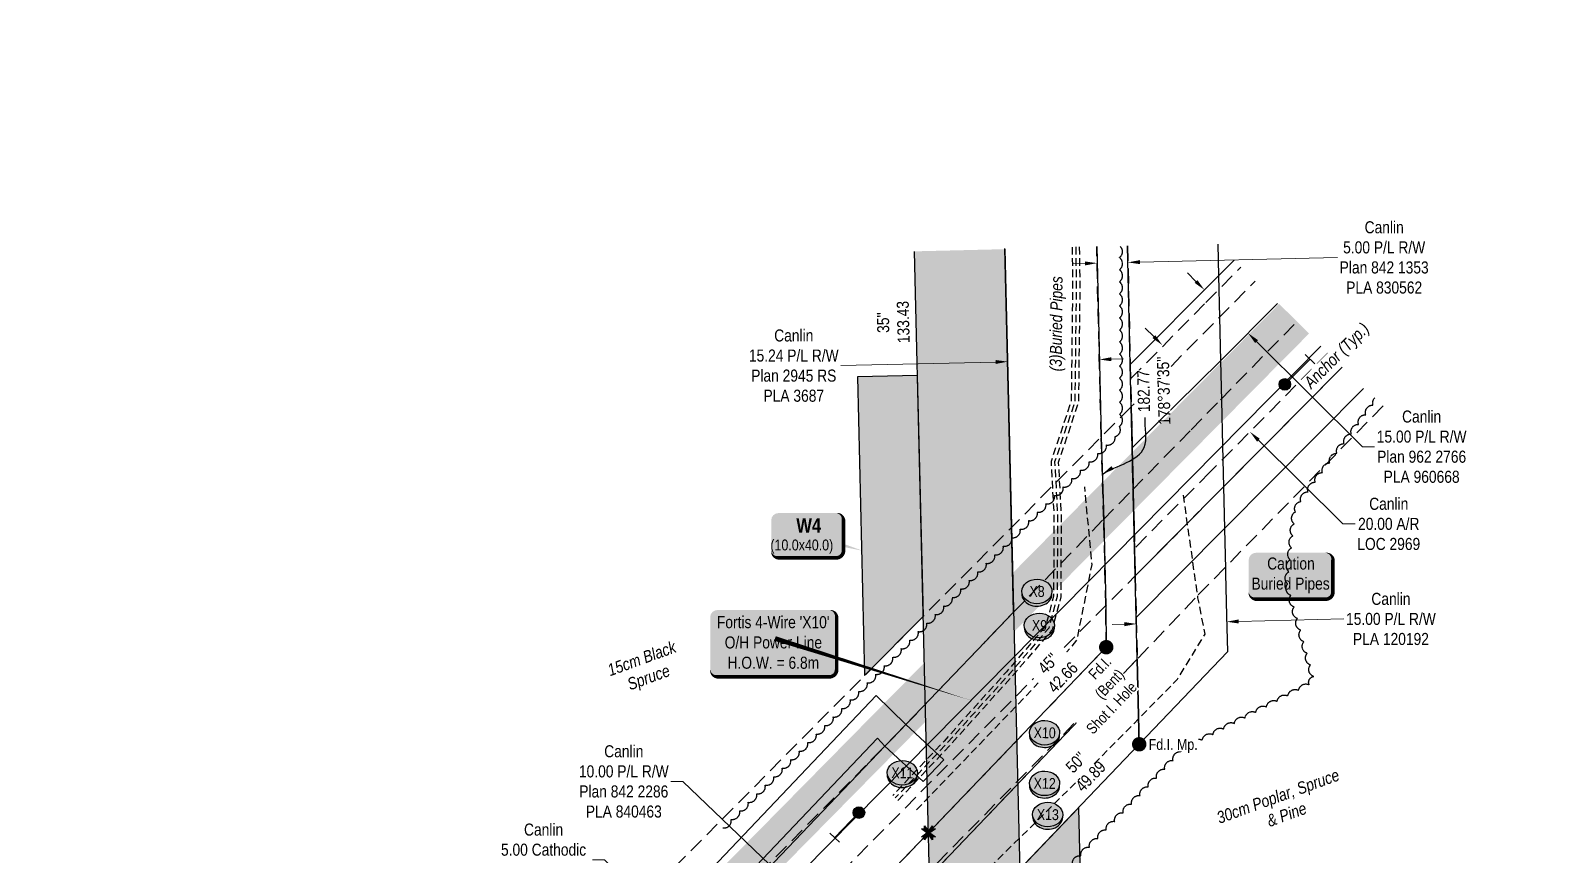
# Model space of a CAD drawing. Extents: x 616011 to 624727, y 5824635 to 5831187.
# Drawn here: x 616796 to 618067, y 5829851 to 5830534 of the extents above; entities that cross this region are included whole.
import ezdxf
from ezdxf.enums import TextEntityAlignment as Align

# ---------------------------------------------------------------- set-up
doc = ezdxf.new("R2010")
doc.units = 0
doc.header["$LTSCALE"] = 5
doc.header["$PDSIZE"] = 0.5
for name, pattern in [('0', [1, 1, 0]), ('foc-ACCESSROAD', [3.75, 2.5, -1.25]), ('foc-FLOWLINE', [3.75, 2.5, -1.25]), ('POWERLINE5', [7.8, 2.4, -0.6, 0.6, -0.6, 0.6, -0.6, 2.4]), ('UG_PIPE', [1.875, 1.25, -0.625])]:
    doc.linetypes.add(name, pattern=pattern)
doc.layers.get('Defpoints').update_dxf_attribs({"color": 9})
for name, color, linetype in [('AS-PIPE-UG', 44, 'UG_PIPE'), ('AS-POWER', 104, 'foc-POWER'), ('AS-POWER-EXISTING', 72, 'POWERLINE5'), ('AS-POWER-T', 104, 'Continuous'), ('AS-ROADS', 254, 'Continuous'), ('AS-SYMBOL', 7, 'Continuous'), ('C-AR', 13, 'foc-ACCESSROAD'), ('C-FLOWLINE', 13, 'foc-FLOWLINE'), ('C-RW', 13, 'Continuous'), ('DETAIL-T', 7, 'Continuous'), ('F-EZE', 190, 'foc-FLOWLINE'), ('L-BD', 7, 'Continuous'), ('L-MON', 1, 'Continuous'), ('P-CROSSINGS', 250, 'Continuous'), ('P-PROPOSED', 10, 'Continuous'), ('P-PROPOSED-H', 21, 'Continuous'), ('P-TEMP-BLOCKS', 250, 'Continuous'), ('P-TEMP-H', 41, 'Continuous'), ('P-TEMP_WORKSPACE', 46, 'Continuous'), ('T-BUSH', 110, '0'), ('T-BUSH-T', 110, 'Continuous')]:
    doc.layers.add(name, color=color, linetype=linetype)
doc.layers.add('C-AR-T', color=13, linetype='Continuous', lineweight=9)
doc.layers.add('C-RW-T', color=13, linetype='Continuous', lineweight=9)
doc.styles.add('100L', font='ARIALN.TTF', dxfattribs={"height": 11})
doc.styles.add('80', font='ARIALN.TTF', dxfattribs={"height": 10})
doc.styles.add('80CG', font='ARIALN.TTF', dxfattribs={"height": 10})
doc.styles.add('80L', font='ARIALN.TTF', dxfattribs={"height": 10})
doc.styles.add('80LS', font='ARIALNI.TTF', dxfattribs={"height": 10})
doc.styles.add('BOLD', font='ARIALNB.TTF')
doc.styles.add('Crossing', font='ARIALN.TTF', dxfattribs={"height": 10})
doc.styles.add('foc-LtypeFont', font='ARIALN.TTF', dxfattribs={"height": 7.35})
doc.linetypes.add('foc-POWER', pattern='A,6,-1,["P",foc-LtypeFont,S=0.2,R=0,X=-0.625,Y=-0.75],-1.24,4', length=12.24)
doc.dimstyles.new('Compass 5 000', dxfattribs={"dimscale": 5, "dimtxt": 9, "dimasz": 2, "dimexe": 0.2, "dimexo": 0.0625, "dimgap": 0.5, "dimtad": 0, "dimtih": 1, "dimtoh": 1, "dimzin": 0, "dimdsep": 46, "dimtxsty": '80CG', "dimcen": 0.1, "dimse1": 1, "dimse2": 1, "dimclrd": 256, "dimclrt": 256, "dimaunit": 1, "dimadec": 4, "dimazin": 0, "dimtfac": 0.06, "dimtofl": 0, "dimtmove": 0, "dimatfit": 1, "dimfxl": 0.2, "dimtolj": 1, "dimtzin": 0, "dimlwd": -1, "dimarcsym": 0})

# ---------------------------------------------------------------- blocks, each defined once
blk = doc.blocks.new('*U81')
h = blk.add_hatch(color=50)
edge = h.paths.add_edge_path()
edge.add_line((-29, -20), (29, -20))
edge.add_arc((29, -14), 6, 270, 360)
edge.add_line((35, -14), (35, 12.5))
edge.add_arc((29, 12.5), 6, 0, 90)
edge.add_line((29, 18.5), (-29, 18.5))
edge.add_arc((-29, 12.5), 6, 90, 180)
edge.add_line((-35, 12.5), (-35, -14))
edge.add_arc((-29, -14), 6, 180, 270)
at = {"color": 240, "flags": 128}
blk.add_lwpolyline([(-29, -20, 3, 3, 0), (29, -20, 3, 3, 0.414214), (35, -14, 3, 3, 0), (35, 12.5, 3, 0, 0.414214), (29, 18.5, 0, 0, 0), (-29, 18.5, 0, 0, 0.414214), (-35, 12.5, 0, 0, 0), (-35, -14, 0, 3, 0.414214)], format="xyseb", close=True, dxfattribs=at)
at = {"color": 240, "style": '80'}
blk.add_attdef('ENTER_TEXT_001', (-26.8, -4.9), '', height=10, dxfattribs=at)
blk = doc.blocks.new('*U85')
h = blk.add_hatch(color=191)
edge = h.paths.add_edge_path()
edge.add_line((-24, -18.7), (24, -18.7))
edge.add_arc((24, -12.7), 6, 270, 360)
edge.add_line((30, -12.7), (30, 12.5))
edge.add_arc((24, 12.5), 6, 0, 90)
edge.add_line((24, 18.5), (-24, 18.5))
edge.add_arc((-24, 12.5), 6, 90, 180)
edge.add_line((-30, 12.5), (-30, -12.7))
edge.add_arc((-24, -12.7), 6, 180, 270)
at = {"color": 250, "flags": 128}
blk.add_lwpolyline([(-24, -18.7, 3, 3, 0), (24, -18.7, 3, 3, 0.414214), (30, -12.7, 3, 3, 0), (30, 12.5, 3, 0, 0.414214), (24, 18.5, 0, 0, 0), (-24, 18.5, 0, 0, 0.414214), (-30, 12.5, 0, 0, 0), (-30, -12.7, 0, 3, 0.414214)], format="xyseb", close=True, dxfattribs=at)
at = {"flags": 128}
blk.add_lwpolyline([(45.5, -12.7, 0, 7.5, 0), (0, 0, 0, 0, 0)], format="xyseb", dxfattribs=at)
at = {"color": 250}
for tag, p, height, style in [('TEMP_AREA_W1_001', (-9.2, 2.2), 12, 'BOLD'), ('ENTER_TEXT_001', (-30.7, -12.5), 9, '80')]:
    blk.add_attdef(tag, p, '', height=height, dxfattribs=dict(at, style=style))
blk = doc.blocks.new('*D170')
at = {"layer": 'C-AR-T', "transparency": 16777216}
for p, q in [((617728.8, 5830280.4), (617721.7, 5830287.4)), ((617815.7, 5830194.4), (617885.8, 5830124.9)), ((617885.8, 5830124.9), (617895.8, 5830124.9))]:
    blk.add_line(p, q, dxfattribs=at)
for points in [[(617730, 5830281.6), (617727.7, 5830279.2), (617735.9, 5830273.3)], [(617816.8, 5830195.6), (617814.5, 5830193.2), (617808.6, 5830201.4)]]:
    blk.add_solid(points, dxfattribs=at)
at = {"layer": 'Defpoints', "color": 0, "transparency": 16777216}
for p in [(617994.5, 5830534.4), (618067.1, 5830462.5), (617808.6, 5830201.4)]:
    blk.add_point(p, dxfattribs=at)
at = {"layer": 'C-AR-T', "transparency": 16777216, "insert": (617923.8, 5830124.9), "char_height": 10, "attachment_point": 5, "style": '80CG'}
blk.add_mtext('\\A1;Canlin\\P20.00 A/R\\PLOC 2969', dxfattribs=at)
blk = doc.blocks.new('*D233')
at = {"layer": 'C-RW-T', "transparency": 16777216}
for p, q in [((617337.8, 5829911.1), (617327.8, 5829911.1)), ((617476.9, 5829778.2), (617337.8, 5829911.1)), ((617527.6, 5829729.9), (617534.8, 5829723))]:
    blk.add_line(p, q, dxfattribs=at)
for points in [[(617478.1, 5829779.4), (617475.8, 5829777), (617484.2, 5829771.3)], [(617528.7, 5829731.1), (617526.4, 5829728.7), (617520.3, 5829736.8)]]:
    blk.add_solid(points, dxfattribs=at)
at = {"layer": 'Defpoints', "color": 0, "transparency": 16777216}
for p in [(617520.3, 5829736.8), (617400.1, 5829683.4), (617436.3, 5829648.8)]:
    blk.add_point(p, dxfattribs=at)
at = {"layer": 'C-RW-T', "transparency": 16777216, "insert": (617288.8, 5829911.1), "char_height": 10, "attachment_point": 5, "style": '80CG'}
blk.add_mtext('\\A1;Canlin\\P10.00 P/L R/W\\PPlan 842 2286\\PPLA 840463', dxfattribs=at)
blk = doc.blocks.new('*D235')
at = {"layer": 'C-RW-T', "transparency": 16777216}
for p, q in [((617272.7, 5829846.1), (617262.7, 5829846.1)), ((617316, 5829804.9), (617272.7, 5829846.1)), ((617348.7, 5829773.9), (617355.9, 5829767.1))]:
    blk.add_line(p, q, dxfattribs=at)
for points in [[(617317.2, 5829806.2), (617314.9, 5829803.7), (617323.3, 5829798.1)], [(617349.8, 5829775.2), (617347.5, 5829772.7), (617341.4, 5829780.8)]]:
    blk.add_solid(points, dxfattribs=at)
at = {"layer": 'Defpoints', "color": 0, "transparency": 16777216}
for p in [(617330.7, 5829805.9), (617341.4, 5829780.8), (617348.9, 5829788.7)]:
    blk.add_point(p, dxfattribs=at)
at = {"layer": 'C-RW-T', "transparency": 16777216, "insert": (617222.2, 5829846.1), "char_height": 10, "attachment_point": 5, "style": '80CG'}
blk.add_mtext('\\A1;Canlin\\P5.00 Cathodic \\PProtection R/W\\PPLA 941521', dxfattribs=at)
blk = doc.blocks.new('*D242')
at = {"layer": 'C-RW-T', "transparency": 16777216}
for p, q in [((617671.7, 5830341.1), (617661.7, 5830340.9)), ((617717.3, 5830342.2), (617881.3, 5830346.1))]:
    blk.add_line(p, q, dxfattribs=at)
for points in [[(617671.6, 5830342.8), (617671.7, 5830339.5), (617681.7, 5830341.4)], [(617717.2, 5830343.9), (617717.3, 5830340.6), (617707.3, 5830342)]]:
    blk.add_solid(points, dxfattribs=at)
at = {"layer": 'Defpoints', "color": 0, "transparency": 16777216}
for p in [(617681.6, 5830342), (617707.2, 5830342.6), (617707.3, 5830342)]:
    blk.add_point(p, dxfattribs=at)
at = {"layer": 'C-RW-T', "transparency": 16777216, "insert": (617920, 5830346.1), "char_height": 10, "attachment_point": 5, "style": '80CG'}
blk.add_mtext('\\A1;Canlin\\P5.00 P/L R/W\\PPlan 842 1353\\PPLA 830562', dxfattribs=at)
blk = doc.blocks.new('*D243')
at = {"layer": 'C-RW-T', "transparency": 16777216}
for p, q in [((617799.2, 5830044), (617886.5, 5830046)), ((617704.3, 5830041.7), (617694.3, 5830041.5))]:
    blk.add_line(p, q, dxfattribs=at)
for points in [[(617799.2, 5830045.6), (617799.3, 5830042.3), (617789.2, 5830043.7)], [(617704.3, 5830043.4), (617704.3, 5830040), (617714.3, 5830041.9)]]:
    blk.add_solid(points, dxfattribs=at)
at = {"layer": 'Defpoints', "color": 0, "transparency": 16777216}
for p in [(617789.2, 5830043.7), (617789.5, 5830034.2), (617714.5, 5830032.4)]:
    blk.add_point(p, dxfattribs=at)
at = {"layer": 'C-RW-T', "transparency": 16777216, "insert": (617925.6, 5830046), "char_height": 10, "attachment_point": 5, "style": '80CG'}
blk.add_mtext('\\A1;Canlin\\P15.00 P/L R/W\\PPLA 120192', dxfattribs=at)
blk = doc.blocks.new('*D262')
at = {"layer": 'C-RW-T', "transparency": 16777216}
for p, q in [((617693.6, 5830261.7), (617703.6, 5830261.9)), ((617597.4, 5830259.3), (617469, 5830256.3))]:
    blk.add_line(p, q, dxfattribs=at)
for points in [[(617693.5, 5830263.3), (617693.6, 5830260), (617683.6, 5830261.4)], [(617597.4, 5830261), (617597.4, 5830257.7), (617607.4, 5830259.6)]]:
    blk.add_solid(points, dxfattribs=at)
at = {"layer": 'Defpoints', "color": 0, "transparency": 16777216}
for p in [(617607.4, 5830259.6), (617608.1, 5830230.6), (617684.3, 5830232.4)]:
    blk.add_point(p, dxfattribs=at)
at = {"layer": 'C-RW-T', "transparency": 16777216, "insert": (617429.9, 5830256.3), "char_height": 10, "attachment_point": 5, "style": '80CG'}
blk.add_mtext('\\A1;Canlin\\P15.24 P/L R/W\\PPlan 2945 RS\\PPLA 3687', dxfattribs=at)
blk = doc.blocks.new('*D263')
at = {"layer": 'C-RW-T', "transparency": 16777216}
for p, q in [((617763.7, 5830326.2), (617756.6, 5830333.3)), ((617814.1, 5830276.3), (617902, 5830189)), ((617902, 5830189), (617912, 5830189))]:
    blk.add_line(p, q, dxfattribs=at)
for points in [[(617764.9, 5830327.4), (617762.6, 5830325.1), (617770.8, 5830319.2)], [(617815.2, 5830277.5), (617812.9, 5830275.1), (617807, 5830283.3)]]:
    blk.add_solid(points, dxfattribs=at)
at = {"layer": 'Defpoints', "color": 0, "transparency": 16777216}
for p in [(617760, 5830308.3), (617807, 5830283.3), (617796.1, 5830272.4)]:
    blk.add_point(p, dxfattribs=at)
at = {"layer": 'C-RW-T', "transparency": 16777216, "insert": (617951.1, 5830189), "char_height": 10, "attachment_point": 5, "style": '80CG'}
blk.add_mtext('\\A1;Canlin\\P15.00 P/L R/W\\PPlan 962 2766\\PPLA 960668', dxfattribs=at)
blk = doc.blocks.new('*U33')
h = blk.add_hatch(color=255)
edge = h.paths.add_edge_path()
edge.add_line((-46.5, -28.5), (46.5, -28.5))
edge.add_arc((46.5, -22.5), 6, 270, 360)
edge.add_line((52.5, -22.5), (52.5, 21))
edge.add_arc((46.5, 21), 6, 0, 90)
edge.add_line((46.5, 27), (-46.5, 27))
edge.add_arc((-46.5, 21), 6, 90, 180)
edge.add_line((-52.5, 21), (-52.5, -22.5))
edge.add_arc((-46.5, -22.5), 6, 180, 270)
at = {"color": 104, "flags": 128}
blk.add_lwpolyline([(-46.5, -28.5, 3, 3, 0), (46.5, -28.5, 3, 3, 0.414214), (52.5, -22.5, 3, 3, 0), (52.5, 21, 3, 0, 0.414214), (46.5, 27, 0, 0, 0), (-46.5, 27, 0, 0, 0.414214), (-52.5, 21, 0, 0, 0), (-52.5, -22.5, 0, 3, 0.414214)], format="xyseb", close=True, dxfattribs=at)
at = {"color": 104, "style": '80'}
blk.add_attdef('ENTER_TEXT_001', (-26.8, -4.9), '', height=10, dxfattribs=at)
blk = doc.blocks.new('*U70')
at = {"color": 72}
blk.add_line((-0.79, 0.76), (0.79, -0.76), dxfattribs=at)
at = {"layer": 'AS-SYMBOL', "color": 72, "flags": 128}
blk.add_lwpolyline([(4.02, 4.16), (0, 0)], dxfattribs=at)
blk = doc.blocks.new('*U71')
at = {"color": 72}
blk.add_line((0.78, -0.78), (-0.78, 0.78), dxfattribs=at)
at = {"layer": 'AS-SYMBOL', "color": 72, "flags": 128}
blk.add_lwpolyline([(-4.18, -4.17), (0, 0)], dxfattribs=at)
blk = doc.blocks.new('xing2')
h = blk.add_hatch(color=50)
h.dxf.hatch_style = 1
edge = h.paths.add_edge_path()
edge.add_ellipse((0, 0), major_axis=(-12.5, 0), ratio=0.816297, start_angle=0, end_angle=360)
h = blk.add_hatch(color=250)
h.dxf.hatch_style = 1
edge = h.paths.add_edge_path()
edge.add_ellipse((0, -2), major_axis=(-12.5, 0), ratio=0.816297, start_angle=0, end_angle=180)
edge.add_line((12.5, -2), (12.5, 0))
edge.add_ellipse((0, 0), major_axis=(-12.5, 0), ratio=0.816297, start_angle=0, end_angle=180, ccw=False)
edge.add_line((-12.5, 0), (-12.5, -2))
at = {"color": 250}
blk.add_ellipse((0, 0), major_axis=(-12.5, 0), ratio=0.816297, dxfattribs=at)
blk.add_ellipse((0, -2), major_axis=(-12.5, 0), ratio=0.816297, start_param=0, end_param=3.141593, dxfattribs=at)
at = {"color": 250, "style": 'Crossing'}
blk.add_attdef('CROSSING', text='', height=9, dxfattribs=at).set_placement((0.1, 0), align=Align.MIDDLE_CENTER)
at = {"color": 250, "style": 'Crossing', "flags": 1}
for tag, p in [('OWNER', (0.1, -12.5)), ('DESCRIPTION', (0.1, -25.8)), ('LOCATION', (0.1, -39.3)), ('DWG_REF', (0.1, -52.8))]:
    blk.add_attdef(tag, text='', height=9, dxfattribs=at).set_placement(p, align=Align.MIDDLE_CENTER)
blk = doc.blocks.new('TEMP')
h = blk.add_hatch(color=255)
h.dxf.hatch_style = 1
h.paths.add_polyline_path([(0, 0.25), (-0.67, 1.15), (-0.67, 0.67), (-1.15, 0.67), (-0.25, 0), (-1.15, -0.67), (-0.67, -0.67), (-0.67, -1.15), (0, -0.25), (0.67, -1.15), (0.67, -0.67), (1.15, -0.67), (0.25, 0), (1.15, 0.67), (0.67, 0.67), (0.67, 1.15)])
h.paths.add_polyline_path([(0.57, 0.85), (0.57, 0.57), (0.85, 0.57), (0.08, 0), (0.85, -0.57), (0.57, -0.57), (0.57, -0.85), (0, -0.08), (-0.57, -0.85), (-0.57, -0.57), (-0.85, -0.57), (-0.08, 0), (-0.85, 0.57), (-0.57, 0.57), (-0.57, 0.85), (0, 0.08)], flags=16)
h = blk.add_hatch(color=1)
h.dxf.hatch_style = 1
h.paths.add_polyline_path([(0, 0.08), (-0.57, 0.85), (-0.57, 0.57), (-0.85, 0.57), (-0.08, 0), (-0.85, -0.57), (-0.57, -0.57), (-0.57, -0.85), (0, -0.08), (0.57, -0.85), (0.57, -0.57), (0.85, -0.57), (0.08, 0), (0.85, 0.57), (0.57, 0.57), (0.57, 0.85)])
at = {"color": 1}
for p, q in [((-0.08, 0), (0.08, 0)), ((0, 0.08), (0, -0.08))]:
    blk.add_line(p, q, dxfattribs=at)
at = {"color": 255, "flags": 128}
blk.add_lwpolyline([(-0.25, 0), (-1.15, 0.67), (-0.67, 0.67), (-0.67, 1.15), (0, 0.25), (0.67, 1.15), (0.67, 0.67), (1.15, 0.67), (0.25, 0), (1.15, -0.67), (0.67, -0.67), (0.67, -1.15), (0, -0.25), (-0.67, -1.15), (-0.67, -0.67), (-1.15, -0.67)], close=True, dxfattribs=at)
at = {"color": 1, "flags": 128}
blk.add_lwpolyline([(-0.08, 0), (-0.85, 0.57), (-0.57, 0.57), (-0.57, 0.85), (0, 0.08), (0.57, 0.85), (0.57, 0.57), (0.85, 0.57), (0.08, 0), (0.85, -0.57), (0.57, -0.57), (0.57, -0.85), (0, -0.08), (-0.57, -0.85), (-0.57, -0.57), (-0.85, -0.57)], close=True, dxfattribs=at)
blk = doc.blocks.new('POWERPOLE')
h = blk.add_hatch(color=255)
edge = h.paths.add_edge_path()
edge.add_arc((0, 0), 0.96, 0, 360)
at = {"linetype": 'Continuous'}
for p, q in [((0.68, -0.68), (-0.68, 0.68)), ((-0.68, -0.68), (0.68, 0.68))]:
    blk.add_line(p, q, dxfattribs=at)
blk.add_circle((0, 0), 0.96, dxfattribs=at)
blk = doc.blocks.new('fdia')
at = {"color": 255, "const_width": 1}
blk.add_lwpolyline([(-0.5, 0, 1), (0.5, 0, 1)], format="xyb", close=True, dxfattribs=at)
blk = doc.blocks.new('Fdiaa')
blk.add_blockref('fdia', (0, 0))
blk = doc.blocks.new('fdib')
at = {"color": 1, "const_width": 1.6}
blk.add_lwpolyline([(-0.4, 0, 1), (0.4, 0, 1)], format="xyb", close=True, dxfattribs=at)
at = {"color": 1}
blk.add_circle((0, 0), 0.8, dxfattribs=at)
blk = doc.blocks.new('Fdibb')
blk.add_blockref('fdib', (0, 0))
blk = doc.blocks.new('fdicc')
for name in ['Fdibb', 'Fdiaa']:
    blk.add_blockref(name, (0, 0))
blk = doc.blocks.new('FDI')
blk.add_blockref('fdicc', (0, 0))

msp = doc.modelspace()

# ---------------------------------------------------------------- hatches: boundary and pattern name
at = {"layer": 'AS-ROADS'}
h = msp.add_hatch(color=256, dxfattribs=at)
h.dxf.hatch_style = 1
edge = h.paths.add_edge_path()
edge.add_line((617857.645, 5830282.971), (617832.787, 5830307.61))
edge.add_line((617832.787, 5830307.61), (617630.746, 5830103.518))
edge.add_arc((617643.183, 5830091.206), 17.5, 135.289301, 135.419083)
edge.add_line((617630.718, 5830103.49), (617124.488, 5829589.8))
edge.add_arc((617136.953, 5829577.517), 17.5, 135.419071, 141.918924)
edge.add_line((617123.178, 5829588.31), (617085.803, 5829542.387))
edge.add_line((617085.803, 5829542.387), (617048.798, 5829496.262))
edge.add_line((617048.798, 5829496.262), (617014.508, 5829478.162))
edge.add_line((617014.508, 5829478.162), (616970.149, 5829484.839))
edge.add_line((616970.149, 5829484.839), (616953.754, 5829460.152))
edge.add_line((616953.754, 5829460.152), (617130.413, 5829295.989))
edge.add_arc((617144.153, 5829306.827), 17.5, 218.265989, 228.418105)
edge.add_line((617132.538, 5829293.736), (617487.888, 5828978.443))
edge.add_line((617487.888, 5828978.443), (617568.945, 5828900.67))
edge.add_line((617568.945, 5828900.67), (617645.065, 5828820.935))
edge.add_line((617645.065, 5828820.935), (617810.829, 5828637.832))
edge.add_arc((617823.803, 5828649.577), 17.5, 222.15474, 224.296032)
edge.add_line((617811.277, 5828637.355), (617848.401, 5828599.307))
edge.add_line((617848.401, 5828599.307), (617873.991, 5828623.199))
edge.add_line((617873.991, 5828623.199), (617836.557, 5828661.564))
edge.add_line((617836.557, 5828661.564), (617670.856, 5828844.596))
edge.add_arc((617657.883, 5828832.852), 17.5, 42.15474, 43.671349)
edge.add_line((617670.541, 5828844.936), (617593.996, 5828925.116))
edge.add_arc((617581.338, 5828913.032), 17.5, 43.67135, 46.184421)
edge.add_line((617593.454, 5828925.659), (617511.874, 5829003.934))
edge.add_arc((617499.758, 5828991.307), 17.5, 46.184421, 48.418106)
edge.add_line((617511.372, 5829004.397), (617156.93, 5829318.885))
edge.add_line((617156.93, 5829318.885), (617144.298, 5829330.742))
edge.add_line((617144.298, 5829330.742), (617124.218, 5829353.782))
edge.add_line((617124.218, 5829353.782), (617103.427, 5829388.834))
edge.add_line((617103.427, 5829388.834), (617091.128, 5829430.112))
edge.add_line((617091.128, 5829430.112), (617091.423, 5829478.937))
edge.add_line((617091.423, 5829478.937), (617109.248, 5829520.682))
edge.add_line((617109.248, 5829520.682), (617150.115, 5829565.941))
edge.add_line((617150.115, 5829565.941), (617655.633, 5830078.909))
edge.add_line((617655.633, 5830078.909), (617857.645, 5830282.971))
at = {"layer": 'P-PROPOSED-H'}
h = msp.add_hatch(color=256, dxfattribs=at)
h.dxf.hatch_style = 1
h.paths.add_polyline_path([(617605.16, 5830352.993), (617530.21, 5830351.196), (617544.34, 5829761.764), (617040.432, 5829234.7), (617398.577, 5828887.836), (617323.584, 5828811.759), (617699.29, 5828441.082), (617751.945, 5828494.451), (617429.584, 5828812.496), (617505.067, 5828889.07), (617146.098, 5829236.732), (617620.036, 5829732.449)])
at = {"layer": 'P-TEMP-H'}
h = msp.add_hatch(color=256, dxfattribs=at)
h.dxf.hatch_style = 1
h.paths.add_polyline_path([(617532.681, 5830248.125), (617482.714, 5830246.928), (617488.658, 5829998.967), (617537.472, 5830048.258)])
h = msp.add_hatch(color=256, dxfattribs=at)
h.dxf.hatch_style = 1
h.paths.add_polyline_path([(617591.159, 5829629.919), (617555.032, 5829664.458), (617620.036, 5829732.449), (617617.499, 5829838.284), (617666.271, 5829889.298), (617670.5, 5829712.905)])

# ---------------------------------------------------------------- linework, layer by layer
at = {"layer": 'AS-PIPE-UG', "flags": 128}
for points in [[(617660.915, 5830354.789), (617661.391, 5830323.383), (617660.208, 5830226.914), (617643.428, 5830176.78), (617645.861, 5830131.879), (617645.53, 5830065.05), (617638.934, 5830039.923), (617606.352, 5830002.04), (617554.695, 5829944.702), (617512.007, 5829899.463)], [(617663.913, 5830354.835), (617664.39, 5830323.387), (617663.201, 5830226.408), (617646.454, 5830176.371), (617648.86, 5830131.953), (617648.527, 5830064.656), (617641.659, 5830038.492), (617608.603, 5830000.058), (617556.899, 5829942.669), (617514.188, 5829897.404)], [(617666.912, 5830354.88), (617667.389, 5830323.391), (617666.194, 5830225.901), (617649.479, 5830175.961), (617651.859, 5830132.026), (617651.524, 5830064.261), (617644.384, 5830037.061), (617610.854, 5829998.076), (617559.104, 5829940.636), (617516.369, 5829895.346)], [(617346.594, 5829292.816), (617291.294, 5829342.901), (617245.184, 5829387.321), (617200.214, 5829431.781), (617211.529, 5829451.321), (617278.974, 5829516.731), (617408.469, 5829649.081), (617538.634, 5829786.361), (617665.209, 5829911.416), (617748.449, 5829995.966), (617771.349, 5830033.486), (617765.439, 5830063.491), (617753.134, 5830150.366)], [(617531.754, 5829887.566), (617577.109, 5829934.671), (617622.264, 5829981.691), (617660.394, 5830022.781), (617665.039, 5830028.711), (617672.074, 5830063.606), (617677.524, 5830091.161), (617671.414, 5830155.696)]]:
    msp.add_lwpolyline(points, dxfattribs=at)
at = {"layer": 'AS-POWER', "flags": 128}
msp.add_lwpolyline([(617125.339, 5829364.411), (617136.369, 5829532.011), (617867.323, 5830272.459)], dxfattribs=at)
at = {"layer": 'C-AR'}
msp.add_lwpolyline([(617873.166, 5830266.667), (617775.385, 5830167.918), (617712.792, 5830104.704), (617709.529, 5830245.326), (617771.985, 5830308.7), (617801.031, 5830338.17)], dxfattribs=at)
at = {"layer": 'C-AR', "flags": 128}
msp.add_lwpolyline([(616875.163, 5829611.474), (616997.228, 5829503.28), (617008.66, 5829514.812), (617020.579, 5829526.831), (617056.05, 5829562.615), (617611.156, 5830122.589), (617685.614, 5830197.675), (617710.07, 5830222.285), (617710.871, 5830188.176), (617711.583, 5830152.55), (617713.369, 5830081.83), (617688.875, 5830057.124), (617130.933, 5829494.305), (617095.643, 5829458.713), (617073.13, 5829436.004), (617079.217, 5829430.61), (617108.395, 5829404.746), (617193.866, 5829328.985), (617443.66, 5829106.823), (617425.158, 5829026.741), (617414.005, 5828977.264), (617146.098, 5829236.732), (617090.463, 5829287.031), (616993.894, 5829372.602), (616975.141, 5829389.228), (616796.395, 5829547.661)], dxfattribs=at)
msp.add_lwpolyline([(616875.163, 5829611.474), (616997.228, 5829503.28), (617008.66, 5829514.812), (617020.579, 5829526.831), (617056.05, 5829562.615), (617611.156, 5830122.589), (617685.614, 5830197.675), (617710.07, 5830222.285), (617710.871, 5830188.176), (617711.583, 5830152.55), (617713.369, 5830081.83), (617688.875, 5830057.124), (617130.933, 5829494.305), (617095.643, 5829458.713), (617073.13, 5829436.004), (617079.217, 5829430.61), (617108.395, 5829404.746), (617193.866, 5829328.985), (617443.66, 5829106.823), (617425.158, 5829026.741), (617414.005, 5828977.264), (617146.098, 5829236.732), (617090.463, 5829287.031), (616993.894, 5829372.602), (616975.141, 5829389.228), (616796.395, 5829547.661)], dxfattribs=at)
at = {"layer": 'C-FLOWLINE'}
for points in [[(617432.55, 5829126.423), (617195.58, 5829362.38), (617154.481, 5829402.935), (617123.254, 5829431.561), (617158.805, 5829468.681), (617689.274, 5830022.566), (617688.875, 5830057.124), (617687.238, 5830127.683), (617685.106, 5830197.163), (617681.334, 5830355.175)], [(617706.936, 5830355.698), (617709.246, 5830257.376), (617710.07, 5830222.285), (617710.871, 5830188.176), (617711.583, 5830152.55), (617713.369, 5830081.83), (617714.185, 5830047.134), (617714.994, 5830012.693), (617212.696, 5829487.232), (617201.407, 5829475.808), (617160.223, 5829432.339), (617165.659, 5829427.646), (617191.787, 5829401.741), (617197.295, 5829395.745), (617214.244, 5829379.03), (617469.416, 5829127.327)]]:
    msp.add_lwpolyline(points, dxfattribs=at)
at = {"layer": 'C-RW'}
for points in [[(617855.922, 5828603.271), (617588.689, 5828867.122), (617535.368, 5828919.874), (617423.635, 5829028.218), (617190.323, 5829258.393), (617016.332, 5829430.045), (617069.003, 5829482.918), (617103.73, 5829519.312), (617505.507, 5829940.369), (617523.016, 5829958.306), (617588.825, 5830027.121), (617612.36, 5830051.589), (617610.676, 5830122.105), (617605.147, 5830353.618)], [(617681.334, 5830355.175), (617685.106, 5830197.163), (617687.238, 5830127.683), (617688.875, 5830057.124), (617689.274, 5830022.566), (617158.805, 5829468.681), (617123.254, 5829431.561), (617154.481, 5829402.935), (617195.58, 5829362.38), (617432.55, 5829126.423), (617587.988, 5828973.074), (617642.136, 5828921.397), (617659.948, 5828903.82), (617910.484, 5828655.142)], [(617781.805, 5830357.228), (617782.459, 5830330.805), (617783.251, 5830296.455), (617784.079, 5830260.282), (617784.86, 5830227.418), (617785.753, 5830189.832), (617786.57, 5830155.672), (617787.4, 5830120.996), (617788.193, 5830087.662), (617788.292, 5830083.529), (617789.123, 5830048.846), (617789.844, 5830018.636), (617765.404, 5829993.087), (617716.654, 5829941.996), (617714.993, 5830012.735), (617714.185, 5830047.134), (617713.369, 5830081.83), (617711.583, 5830152.55), (617710.871, 5830188.176), (617710.07, 5830222.285), (617709.246, 5830257.376), (617706.936, 5830355.698)], [(617831.457, 5830308.01), (617784.079, 5830260.279), (617710.874, 5830188.176), (617710.072, 5830222.285), (617709.246, 5830257.376), (617782.459, 5830330.805), (617795.384, 5830343.768)], [(617902.738, 5830237.354), (617787.4, 5830120.996), (617714.185, 5830047.134), (617713.369, 5830081.83), (617786.57, 5830155.672), (617884.988, 5830254.949)], [(617079.457, 5829541.423), (617498.429, 5829982.377), (617523.016, 5829958.306), (617554.421, 5829929.146), (617537.191, 5829911.033), (617505.507, 5829940.369), (617499.322, 5829947.039), (617138.807, 5829567.564)]]:
    msp.add_lwpolyline(points, dxfattribs=at)
msp.add_lwpolyline([(617711.722, 5828956.213), (617677.514, 5828921.608), (617659.731, 5828939.143), (617605.754, 5828991.276), (617472.936, 5829123.858), (617469.416, 5829127.327), (617214.244, 5829379.03), (617213.936, 5829401.093), (617213.564, 5829426.683), (617212.696, 5829487.232), (617714.994, 5830012.693), (617716.654, 5829941.996), (617263.139, 5829467.641), (617263.656, 5829424.665), (617263.954, 5829399.891), (617640.969, 5829026.936), (617694.055, 5828973.923), (617711.722, 5828956.213)], close=True, dxfattribs=at)
at = {"layer": 'F-EZE', "flags": 128}
msp.add_lwpolyline([(617884.988, 5830254.949), (617786.57, 5830155.672), (617713.369, 5830081.83), (617711.583, 5830152.55), (617710.871, 5830188.176), (617710.07, 5830222.285), (617783.251, 5830296.455), (617812.851, 5830326.453)], dxfattribs=at)
at = {"layer": 'F-EZE'}
for points in [[(616884.066, 5829618.686), (617008.656, 5829515.237), (617042.245, 5829487.347), (617052.083, 5829479.154), (617062.221, 5829489.53), (617085.445, 5829512.404), (617097.755, 5829524.712), (617138.724, 5829568.045), (617505.507, 5829940.369), (617523.016, 5829958.306), (617588.825, 5830027.121), (617612.36, 5830051.589), (617686.626, 5830128.266), (617710.948, 5830153.138), (617759.776, 5830203.084), (617784.155, 5830228.019), (617847.509, 5830292.828)], [(617919.076, 5830222.888), (617787.566, 5830088.318), (617763.157, 5830063.343), (617714.994, 5830012.693), (617202.018, 5829489.458), (617201.353, 5829476.358), (617198.82, 5829427.312), (617197.552, 5829402.151), (617197.288, 5829396.324), (617195.593, 5829362.97), (617193.899, 5829329.587), (617190.461, 5829261.009), (617189.111, 5829235.353), (617007.359, 5829386.28), (616988.396, 5829402.029), (616804.805, 5829554.474)]]:
    msp.add_lwpolyline(points, dxfattribs=at)
at = {"layer": 'P-CROSSINGS', "color": 104, "flags": 128}
msp.add_lwpolyline([(617577.03, 5829978.395, 0, 3.998, 0), (617414.34, 5830029.79, 1.999, 1.999, 0)], format="xyseb", dxfattribs=at)
at = {"layer": 'P-TEMP_WORKSPACE', "flags": 128}
for points in [[(617532.681, 5830248.125), (617482.714, 5830246.928), (617488.658, 5829998.967), (617537.472, 5830048.258)], [(617591.159, 5829629.919), (617555.032, 5829664.458), (617620.036, 5829732.449), (617617.499, 5829838.284), (617666.271, 5829889.298), (617670.5, 5829712.905)]]:
    msp.add_lwpolyline(points, close=True, dxfattribs=at)
at = {"layer": 'T-BUSH', "flags": 128}
for points in [[(617370.914, 5829872.584, 0.52056705), (617377.971, 5829879.668, 0.52056705), (617385.029, 5829886.753, 0.52056705), (617392.086, 5829893.838, 0.52056705), (617399.144, 5829900.922, 0.52056705), (617406.201, 5829908.007, 0.52056705), (617413.259, 5829915.092, 0.52056705), (617420.316, 5829922.176, 0.52056705), (617427.373, 5829929.261, 0.52056705), (617434.431, 5829936.345, 0.52056705), (617441.488, 5829943.43, 0.52056705), (617448.546, 5829950.515, 0.52056705), (617455.603, 5829957.599, 0.52056705), (617462.661, 5829964.684, 0.52056705), (617469.718, 5829971.769, 0.52056705), (617476.776, 5829978.853, 0.52056705), (617483.833, 5829985.938, 0.52056705), (617490.891, 5829993.023, 0.52056705), (617497.948, 5830000.107, 0.52056705), (617505.005, 5830007.192, 0.52056705), (617512.063, 5830014.277, 0.52056705), (617519.119, 5830021.363, 0.52056705), (617526.174, 5830028.45, 0.52056705), (617533.228, 5830035.538, 0.52056705), (617540.283, 5830042.625, 0.52056705), (617547.337, 5830049.713, 0.52056705), (617554.392, 5830056.801, 0.52056705), (617561.446, 5830063.888, 0.52056705), (617568.501, 5830070.976, 0.52056705), (617575.555, 5830078.063, 0.52056705), (617582.61, 5830085.151, 0.52056705), (617589.664, 5830092.239, 0.52056705), (617596.719, 5830099.326, 0.52056705), (617603.773, 5830106.414, 0.52056705), (617610.827, 5830113.501, 0.52056705), (617617.882, 5830120.589, 0.52056705), (617624.936, 5830127.677, 0.52056705), (617632.055, 5830134.699, 0.52056705), (617639.224, 5830141.671, 0.52056705), (617646.393, 5830148.643, 0.52056705), (617653.562, 5830155.615, 0.52056705), (617660.731, 5830162.586, 0.52056705), (617667.9, 5830169.558, 0.52056705), (617675.069, 5830176.53, 0.52056705), (617682.238, 5830183.501, 0.52056705), (617689.407, 5830190.473, 0.52056705), (617696.576, 5830197.445, 0.52056705), (617700.179, 5830205.923, 0.52056705), (617700.179, 5830215.923, 0.52056705), (617700.179, 5830225.923, 0.52056705), (617700.179, 5830235.923, 0.52056705), (617700.179, 5830245.923, 0.52056705), (617700.179, 5830255.923, 0.52056705), (617700.179, 5830265.923, 0.52056705), (617700.179, 5830275.923, 0.52056705), (617700.179, 5830285.923, 0.52056705), (617700.179, 5830295.923, 0.52056705), (617700.179, 5830305.923, 0.52056705), (617700.179, 5830315.923, 0.52056705), (617700.179, 5830325.923, 0.52056705), (617700.179, 5830335.923, 0.52056705), (617700.179, 5830345.923, 0.46986588), (617700.944, 5830355.289, 0.46986588)], [(617629.999, 5829086.309, -0.52056705), (617622.075, 5829092.408, -0.52056705), (617614.151, 5829098.508, -0.52056705), (617606.227, 5829104.608, -0.52056705), (617601.988, 5829112.055, -0.52056705), (617604.112, 5829121.827, -0.52056705), (617606.236, 5829131.598, -0.52056705), (617608.359, 5829141.37, -0.52056705), (617601.747, 5829147.676, -0.52056705), (617593.502, 5829153.334, -0.52056705), (617585.256, 5829158.992, -0.52056705), (617577.011, 5829164.65, -0.52056705), (617568.766, 5829170.308, -0.52056705), (617560.52, 5829175.966, -0.52056705), (617552.275, 5829181.624, -0.52056705), (617544.029, 5829187.282, -0.52056705), (617535.784, 5829192.94, -0.52056705), (617527.538, 5829198.598, -0.52056705), (617519.293, 5829204.257, -0.52056705), (617511.048, 5829209.915, -0.52056705), (617502.802, 5829215.573, -0.52056705), (617494.557, 5829221.231, -0.52056705), (617486.311, 5829226.889, -0.52056705), (617478.066, 5829232.547, -0.52056705), (617469.821, 5829238.205, -0.52056705), (617462.334, 5829244.737, -0.52056705), (617455.574, 5829252.106, -0.52056705), (617448.815, 5829259.475, -0.52056705), (617442.055, 5829266.844, -0.52056705), (617435.295, 5829274.213, -0.52056705), (617428.535, 5829281.583, -0.52056705), (617421.775, 5829288.952, -0.52056705), (617415.015, 5829296.321, -0.52056705), (617408.255, 5829303.69, -0.52056705), (617401.495, 5829311.059, -0.52056705), (617394.735, 5829318.428, -0.52056705), (617387.975, 5829325.797, -0.52056705), (617381.215, 5829333.166, -0.52056705), (617374.455, 5829340.535, -0.52056705), (617367.696, 5829347.904, -0.52056705), (617360.936, 5829355.273, -0.52056705), (617354.783, 5829363.042, -0.52056705), (617350.693, 5829372.167, -0.52056705), (617346.602, 5829381.292, -0.52056705), (617342.512, 5829390.418, -0.52056705), (617338.422, 5829399.543, -0.52056705), (617334.331, 5829408.668, -0.52056705), (617330.241, 5829417.793, -0.52056705), (617326.151, 5829426.919, -0.52056705), (617322.061, 5829436.044, -0.52056705), (617317.97, 5829445.169, -0.52056705), (617313.88, 5829454.294, -0.52056705), (617309.79, 5829463.419, -0.52056705), (617314.696, 5829470.756, -0.52056705), (617321.966, 5829477.622, -0.52056705), (617329.236, 5829484.488, -0.52056705), (617336.506, 5829491.354, -0.52056705), (617343.776, 5829498.221, -0.52056705), (617351.045, 5829505.089, -0.52056705), (617358.304, 5829511.966, -0.52056705), (617365.564, 5829518.843, -0.52056705), (617372.824, 5829525.72, -0.52056705), (617380.084, 5829532.597, -0.52056705), (617387.344, 5829539.474, -0.52056705), (617394.604, 5829546.351, -0.52056705), (617401.864, 5829553.228, -0.52056705), (617409.124, 5829560.105, -0.52056705), (617416.384, 5829566.982, -0.52056705), (617423.644, 5829573.859, -0.52056705), (617430.904, 5829580.736, -0.52056705), (617438.164, 5829587.613, -0.52056705), (617445.424, 5829594.49, -0.52056705), (617451.829, 5829602.077, -0.52056705), (617457.257, 5829610.475, -0.52056705), (617462.685, 5829618.874, -0.52056705), (617468.113, 5829627.273, -0.52056705), (617473.541, 5829635.671, -0.52056705), (617478.969, 5829644.07, -0.52056705), (617484.397, 5829652.469, -0.52056705), (617489.825, 5829660.867, -0.52056705), (617495.253, 5829669.266, -0.52056705), (617500.681, 5829677.665, -0.52056705), (617507.567, 5829684.9, -0.52056705), (617514.549, 5829692.059, -0.52056705), (617521.53, 5829699.219, -0.52056705), (617528.512, 5829706.378, -0.52056705), (617535.493, 5829713.538, -0.52056705), (617542.475, 5829720.697, -0.52056705), (617549.456, 5829727.857, -0.52056705), (617556.438, 5829735.016, -0.52056705), (617563.419, 5829742.176, -0.52056705), (617570.401, 5829749.335, -0.52056705), (617577.382, 5829756.495, -0.52056705), (617584.364, 5829763.654, -0.52056705), (617591.345, 5829770.814, -0.52056705), (617598.327, 5829777.973, -0.52056705), (617605.308, 5829785.133, -0.52056705), (617612.29, 5829792.292, -0.52056705), (617619.289, 5829799.435, -0.52056705), (617626.292, 5829806.573, -0.52056705), (617633.295, 5829813.711, -0.52056705), (617640.299, 5829820.85, -0.52056705), (617647.302, 5829827.988, -0.52056705), (617654.305, 5829835.126, -0.52056705), (617661.308, 5829842.265, -0.52056705), (617668.311, 5829849.403, -0.52056705), (617675.314, 5829856.541, -0.52056705), (617682.318, 5829863.68, -0.52056705), (617689.321, 5829870.818, -0.52056705), (617696.324, 5829877.956, -0.52056705), (617703.327, 5829885.095, -0.52056705), (617710.33, 5829892.233, -0.52056705), (617717.333, 5829899.371, -0.52056705), (617724.209, 5829906.632, -0.52056705), (617731.044, 5829913.931, -0.52056705), (617737.88, 5829921.23, -0.52056705), (617744.716, 5829928.529, -0.52056705), (617751.551, 5829935.828, -0.52056705), (617760.077, 5829940.892, -0.52056705), (617768.961, 5829945.481, -0.52056705), (617777.846, 5829950.07, -0.52056705), (617786.731, 5829954.659, -0.52056705), (617795.616, 5829959.248, -0.52056705), (617804.501, 5829963.837, -0.52056705), (617813.386, 5829968.426, -0.52056705), (617822.271, 5829973.015, -0.52056705), (617831.156, 5829977.604, -0.52056705), (617840.041, 5829982.193, -0.52056705), (617848.925, 5829986.782, -0.52056705), (617857.81, 5829991.371, -0.52056705), (617861.476, 5829998.229, -0.52056705), (617858.77, 5830007.856, -0.52056705), (617856.064, 5830017.483, -0.52056705), (617853.359, 5830027.11, -0.52056705), (617850.653, 5830036.737, -0.52056705), (617847.947, 5830046.364, -0.52056705), (617845.242, 5830055.991, -0.52056705), (617842.536, 5830065.618, -0.52056705), (617839.85, 5830075.246, -0.52056705), (617840.926, 5830085.188, -0.52056705), (617842.003, 5830095.13, -0.52056705), (617843.079, 5830105.072, -0.52056705), (617844.156, 5830115.014, -0.52056705), (617845.232, 5830124.956, -0.52056705), (617846.309, 5830134.898, -0.52056705), (617850.794, 5830143.497, -0.52056705), (617856.784, 5830151.505, -0.52056705), (617862.775, 5830159.512, -0.52056705), (617868.765, 5830167.52, -0.52056705), (617874.755, 5830175.527, -0.52056705), (617880.745, 5830183.534, -0.52056705), (617886.735, 5830191.542, -0.52056705), (617892.725, 5830199.549, -0.52056705), (617898.715, 5830207.557, -0.52056705), (617904.705, 5830215.564, -0.52056705), (617910.695, 5830223.571, -0.27427601), (617912.202, 5830229.606, -0.27427601)]]:
    msp.add_lwpolyline(points, format="xyb", dxfattribs=at)

# ---------------------------------------------------------------- block references
at = {"layer": 'AS-POWER-EXISTING', "xscale": 4.998110349999989, "yscale": 4.998110349999989, "zscale": 4.998110349999989}
for p in [(617837.534, 5830240.741), (617837.534, 5830240.741), (617484.004, 5829885.281), (617484.004, 5829885.281)]:
    msp.add_blockref('POWERPOLE', p, dxfattribs=at)
at = {"layer": 'AS-POWER-T'}
ref = msp.add_blockref('*U33', (617413.01, 5830026.471), dxfattribs=dict(at, xscale=0.99962207, yscale=0.99962207, zscale=0.99962207))
ref.add_attrib('ENTER_TEXT_001', "Fortis 4-Wire 'X10'", (617366.073, 5830038.376), dxfattribs={"layer": '0', "color": 104, "height": 9.99622, "style": '80'})
ref.add_attrib('ENTER_TEXT_002', 'O/H Power Line', (617372.555, 5830021.538), dxfattribs={"layer": '0', "color": 104, "height": 9.99622, "style": '80'})
ref.add_attrib('ENTER_TEXT_003', 'H.O.W. = 6.8m', (617374.911, 5830004.7), dxfattribs={"layer": '0', "color": 104, "height": 9.99622, "style": '80'})
at = {"layer": 'AS-SYMBOL', "xscale": 4.998110349999989, "yscale": 4.998110349999989, "zscale": 4.998110349999989}
msp.add_blockref('*U70', (617463.889, 5829864.486), dxfattribs=at)
at = {"layer": 'DETAIL-T'}
ref = msp.add_blockref('*U81', (617842.505, 5830082.44), dxfattribs=dict(at, xscale=0.99962207, yscale=0.99962207, zscale=0.99962207))
ref.add_attrib('ENTER_TEXT_001', 'Caution', (617822.901, 5830087.071), dxfattribs={"layer": '0', "color": 240, "height": 9.9962, "style": '80'})
ref.add_attrib('ENTER_TEXT_002', 'Buried Pipes', (617809.84, 5830070.411), dxfattribs={"layer": '0', "color": 240, "height": 9.99622, "style": '80'})
at = {"layer": 'L-MON', "color": 2, "xscale": 4.998110349999997, "yscale": 4.998110349999997, "zscale": 4.998110349999997}
msp.add_blockref('TEMP', (617541.702, 5829868.48), dxfattribs=at)
at = {"layer": 'P-CROSSINGS', "xscale": 0.9996220699999999, "yscale": 0.9996220699999999, "zscale": 0.9996220699999999, "rotation": 359.2038893249749}
for p, values in [((617631.728, 5830068.858), {'CROSSING': 'X8'}), ((617519.987, 5829918.299), {'CROSSING': 'X11'}), ((617640.693, 5829883.645), {'CROSSING': 'X13'})]:
    msp.add_blockref('xing2', p, dxfattribs=at).add_auto_attribs(values)
at = {"layer": 'P-TEMP-BLOCKS'}
msp.add_blockref('*U85', (617441.196, 5830115.448), dxfattribs=at).add_auto_attribs({'TEMP_AREA_W1_001': 'W4', 'ENTER_TEXT_001': '(10.0x40.0)'})

# ---------------------------------------------------------------- texts
at = {"layer": 'T-BUSH-T', "insert": (617262.193, 5830003.5), "char_height": 9.9962, "attachment_point": 1, "rotation": 20, "style": '80L'}
msp.add_mtext_dynamic_manual_height_columns('\\pi12.711;{\\fArial Narrow|b0|i1|c0|p34;15cm Black \\P\\pi24.17;Spruce}', width=83.52495, gutter_width=50, heights=[0], dxfattribs=at)
at = {"layer": 'T-BUSH-T', "insert": (617830.145, 5829903.556), "char_height": 10, "width": 106.79168, "attachment_point": 2, "rotation": 20, "style": '80LS'}
msp.add_mtext('30cm Poplar, Spruce\\P & Pine', dxfattribs=at)

# ---------------------------------------------------------------- dimensions: what is measured, and where the dimension line sits
at = {"layer": 'C-RW-T'}
for base, p1, p2, angle, text, picture, middle in [((617789.246, 5830043.721), (617714.53, 5830032.409), (617789.473, 5830034.197), 1.366889, 'Canlin\\P15.00 P/L R/W\\PPLA 120192', '*D243', (617925.592, 5830046.042)), ((617520.326, 5829736.782), (617400.103, 5829683.359), (617436.268, 5829648.805), 316.30482, 'Canlin\\P10.00 P/L R/W\\PPlan 842 2286\\PPLA 840463', '*D233', (617288.757, 5829911.136)), ((617341.422, 5829780.835), (617330.727, 5829805.877), (617348.853, 5829788.656), 316.467583, 'Canlin\\P5.00 Cathodic \\PProtection R/W\\PPLA 941521', '*D235', (617222.151, 5829846.146))]:
    dim = msp.add_linear_dim(base=base, p1=p1, p2=p2, angle=angle, text=text, dimstyle='Compass 5 000', dxfattribs=at)
    dim.commit()
    dim.dimension.update_dxf_attribs({"geometry": picture, "text_midpoint": middle, "dimtype": 161})

# ---------------------------------------------------------------- next in the draw order: texts
at = {"layer": 'AS-PIPE-UG', "insert": (617642.662, 5830291.084), "char_height": 10, "width": 79.02224, "attachment_point": 2, "rotation": 89.491045, "style": '80LS', "bg_fill": 3, "box_fill_scale": 1.15, "bg_fill_color": 256, "bg_fill_true_color": 256, "bg_fill_transparency": 0}
msp.add_mtext('(3)Buried Pipes', dxfattribs=at)
at = {"layer": 'AS-POWER', "insert": (617876.868, 5830268.357), "char_height": 10, "width": 68.83124, "attachment_point": 2, "rotation": 45.281971, "style": '80LS', "bg_fill": 3, "box_fill_scale": 1.15, "bg_fill_color": 256, "bg_fill_true_color": 256, "bg_fill_transparency": 0}
msp.add_mtext('Anchor (Typ.)', dxfattribs=at)

# ---------------------------------------------------------------- next in the draw order: linework, layer by layer
at = {"layer": 'P-PROPOSED', "flags": 128}
for points in [[(617699.29, 5828441.082), (617323.584, 5828811.759), (617398.577, 5828887.836), (617040.432, 5829234.7), (617544.34, 5829761.764), (617530.21, 5830351.196)], [(617605.16, 5830352.993), (617620.036, 5829732.449), (617146.098, 5829236.732), (617505.067, 5828889.07), (617429.584, 5828812.496), (617751.945, 5828494.451)]]:
    msp.add_lwpolyline(points, dxfattribs=at)

# ---------------------------------------------------------------- next in the draw order: block references
at = {"layer": 'AS-SYMBOL', "xscale": 4.998110349999989, "yscale": 4.998110349999989, "zscale": 4.998110349999989}
msp.add_blockref('*U71', (617858.429, 5830261.586), dxfattribs=at)

# ---------------------------------------------------------------- next in the draw order: dimensions: what is measured, and where the dimension line sits
at = {"layer": 'C-RW-T'}
dim = msp.add_linear_dim(base=(617707.258, 5830341.982), p1=(617681.65, 5830341.961), p2=(617707.245, 5830342.563), angle=1.345651, text='Canlin\\P5.00 P/L R/W\\PPlan 842 1353\\PPLA 830562', dimstyle='Compass 5 000', dxfattribs=at)
dim.commit()
dim.dimension.update_dxf_attribs({"geometry": '*D242', "text_midpoint": (617919.986, 5830346.069), "dimtype": 161})
at = {"layer": 'C-RW-T', "color": 2}
dim = msp.add_linear_dim(base=(617806.968, 5830283.339), p1=(617760.011, 5830308.291), p2=(617796.139, 5830272.429), angle=315.212847, text='Canlin\\P15.00 P/L R/W\\PPlan 962 2766\\PPLA 960668', dimstyle='Compass 5 000', dxfattribs=at)
dim.commit()
dim.dimension.update_dxf_attribs({"geometry": '*D263', "text_midpoint": (617951.068, 5830189.028), "dimtype": 161})

# ---------------------------------------------------------------- next in the draw order: texts
at = {"layer": 'L-BD', "color": 2, "attachment_point": 2, "style": '80L', "bg_fill": 3, "box_fill_scale": 1, "bg_fill_color": 256, "bg_fill_transparency": 0}
for s, insert, char_height, width, rotation in [("35''\\P133.43", (617499.039, 5830291.952), 9.9962, 25.55196, 91.3821), ("182.77 178°37'35''", (617715.316, 5830235.012), 9.99622, 34.58215, 91.3821), ("45'' 42.66", (617637.476, 5830012.576), 9.9962, 34.56169, 46.2371), ("50'' \\P49.89", (617660.589, 5829930.413), 9.9962, 14.46697, 46.2371)]:
    msp.add_mtext(s, dxfattribs=dict(at, insert=insert, char_height=char_height, width=width, rotation=rotation))
at = {"layer": 'L-MON', "insert": (617724.511, 5829946.37), "char_height": 8.9966, "attachment_point": 1, "style": '100L', "bg_fill": 3, "box_fill_scale": 1.15, "bg_fill_color": 256, "bg_fill_true_color": 256, "bg_fill_transparency": 0}
msp.add_mtext_dynamic_manual_height_columns('Fd.I. Mp.', width=39.8812, gutter_width=55, heights=[0], dxfattribs=at)

# ---------------------------------------------------------------- next in the draw order: block references
at = {"layer": 'P-CROSSINGS', "xscale": 0.9996220699999999, "yscale": 0.9996220699999999, "zscale": 0.9996220699999999, "rotation": 359.2038893249749}
for p, values in [((617633.754, 5830040.651), {'CROSSING': 'X9'}), ((617638.104, 5829951.566), {'CROSSING': 'X10'}), ((617638.104, 5829909.54), {'CROSSING': 'X12'})]:
    msp.add_blockref('xing2', p, dxfattribs=at).add_auto_attribs(values)

# ---------------------------------------------------------------- next in the draw order: dimensions: what is measured, and where the dimension line sits
at = {"layer": 'C-AR-T', "color": 3}
dim = msp.add_linear_dim(base=(617808.557, 5830201.419), p1=(617994.473, 5830534.434), p2=(618067.1, 5830462.519), angle=315.281971, text='Canlin\\P20.00 A/R\\PLOC 2969', dimstyle='Compass 5 000', dxfattribs=at)
dim.commit()
dim.dimension.update_dxf_attribs({"geometry": '*D170', "text_midpoint": (617923.769, 5830124.908), "dimtype": 161})
at = {"layer": 'C-RW-T', "color": 2}
dim = msp.add_linear_dim(base=(617607.399, 5830259.584), p1=(617684.264, 5830232.447), p2=(617608.094, 5830230.621), angle=181.373214, text='Canlin\\P15.24 P/L R/W\\PPlan 2945 RS\\PPLA 3687', dimstyle='Compass 5 000', dxfattribs=at)
dim.commit()
dim.dimension.update_dxf_attribs({"geometry": '*D262', "text_midpoint": (617429.895, 5830256.266), "dimtype": 161})

# ---------------------------------------------------------------- next in the draw order: leaders
at = {"layer": 'L-BD', "color": 2, "path_type": 1}
msp.add_leader([(617686.057, 5830166.163), (617720.764, 5830188.334), (617721.52, 5830213.279)], dimstyle='Compass 5 000', override={"dimgap": 0.5, "dimtad": 0}, dxfattribs=at)

# ---------------------------------------------------------------- next in the draw order: texts
at = {"layer": 'L-MON', "insert": (617649.688, 5829976.175), "char_height": 8.9966, "attachment_point": 1, "rotation": 46.237063, "style": '100L', "bg_fill": 3, "box_fill_scale": 1.15, "bg_fill_color": 256, "bg_fill_true_color": 256, "bg_fill_transparency": 0}
msp.add_mtext_dynamic_manual_height_columns('\\pi34.642;Fd.I.\\P\\pi26.701;(Bent)\\P\\pi0.57659;Shot I. Hole', width=53.51906, gutter_width=55, heights=[0], dxfattribs=at)

# ---------------------------------------------------------------- next in the draw order: block references
at = {"layer": 'L-MON', "xscale": 4.998110349999997, "yscale": 4.998110349999997, "zscale": 4.998110349999997}
for p in [(617689.274, 5830022.566), (617716.654, 5829941.996)]:
    msp.add_blockref('FDI', p, dxfattribs=at)

doc.saveas('drawing.dxf')
